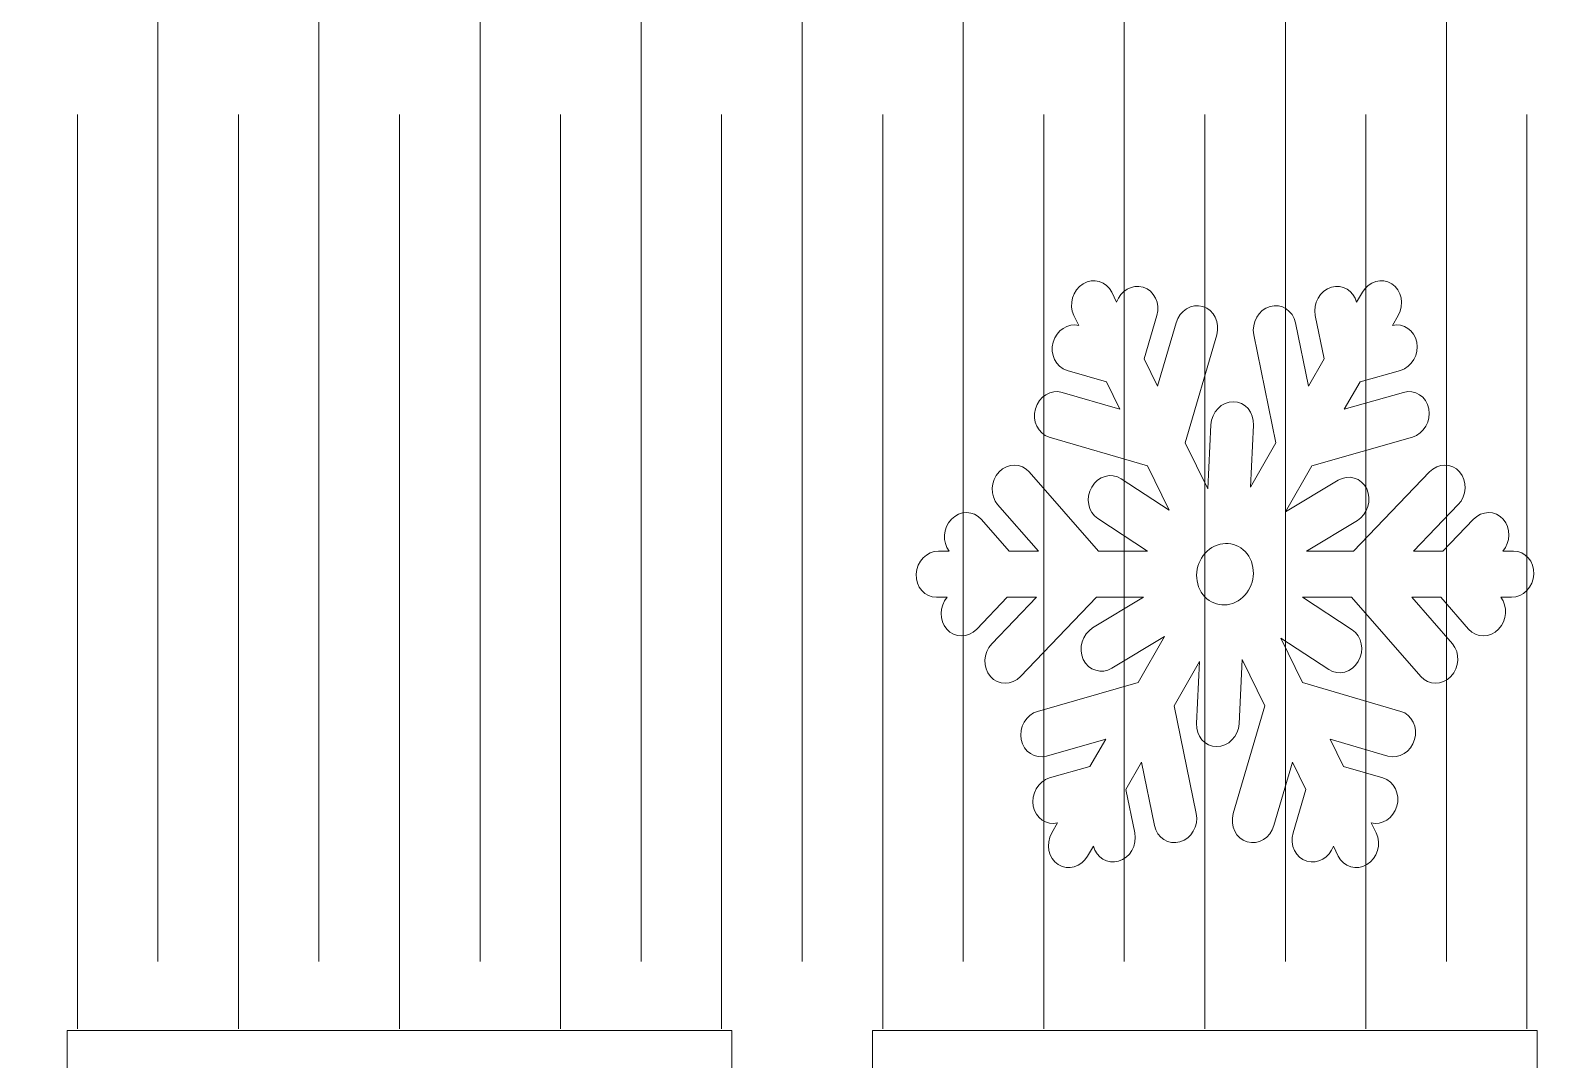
# Model space of a CAD drawing. Header units: centimetres. Extents: x -24.3 to 24.3, y -22.3 to 22.8.
# Drawn here: x -1.66 to 4.13, y -14.04 to -10.15 of the extents above; entities that cross this region are included whole.
import ezdxf

# ---------------------------------------------------------------- set-up
doc = ezdxf.new("R2010")
doc.units = ezdxf.units.CM
doc.header["$MEASUREMENT"] = 0
doc.layers.add('layer 1', color=7, linetype='Continuous')

msp = doc.modelspace()

# ---------------------------------------------------------------- linework, layer by layer
at = {"layer": 'layer 1', "color": 177, "lineweight": 9}
msp.add_open_spline([(-19.93213, -6.60133), (-19.93213, -6.60133), (-17.30459, -6.60133), (-17.30459, -6.60133), (-17.30459, -6.60133), (-17.30459, -6.60133), (-17.30459, -6.20133), (-17.30459, -6.20133), (-17.30459, -6.20133), (-17.30459, -6.20133), (-16.77125, -6.20133), (-16.77125, -6.20133), (-16.77125, -6.20133), (-16.77125, -6.20133), (-16.77125, -6.60133), (-16.77125, -6.60133), (-16.77125, -6.60133), (-16.77125, -6.60133), (-14.25361, -6.60133), (-14.25361, -6.60133), (-14.25361, -6.60133), (-14.25361, -6.60133), (-14.25361, -6.20133), (-14.25361, -6.20133), (-14.25361, -6.20133), (-14.25361, -6.20133), (-13.72028, -6.20133), (-13.72028, -6.20133), (-13.72028, -6.20133), (-13.72028, -6.20133), (-13.72028, -6.60133), (-13.72028, -6.60133), (-13.72028, -6.60133), (-13.72028, -6.60133), (-11.20265, -6.60133), (-11.20265, -6.60133), (-11.20265, -6.60133), (-11.20265, -6.60133), (-11.20265, -6.20133), (-11.20265, -6.20133), (-11.20265, -6.20133), (-11.20265, -6.20133), (-10.66932, -6.20133), (-10.66932, -6.20133), (-10.66932, -6.20133), (-10.66932, -6.20133), (-10.66932, -6.60133), (-10.66932, -6.60133), (-10.66932, -6.60133), (-10.66932, -6.60133), (-8.15169, -6.60133), (-8.15169, -6.60133), (-8.15169, -6.60133), (-8.15169, -6.60133), (-8.15169, -6.20133), (-8.15169, -6.20133), (-8.15169, -6.20133), (-8.15169, -6.20133), (-7.61836, -6.20133), (-7.61836, -6.20133), (-7.61836, -6.20133), (-7.61836, -6.20133), (-7.61836, -6.60133), (-7.61836, -6.60133), (-7.61836, -6.60133), (-7.61836, -6.60133), (-5.10073, -6.60133), (-5.10073, -6.60133), (-5.10073, -6.60133), (-5.10073, -6.60133), (-5.10073, -6.20133), (-5.10073, -6.20133), (-5.10073, -6.20133), (-5.10073, -6.20133), (-4.5674, -6.20133), (-4.5674, -6.20133), (-4.5674, -6.20133), (-4.5674, -6.20133), (-4.5674, -6.60133), (-4.5674, -6.60133), (-4.5674, -6.60133), (-4.5674, -6.60133), (-2.04977, -6.60133), (-2.04977, -6.60133), (-2.04977, -6.60133), (-2.04977, -6.60133), (-2.04977, -6.20133), (-2.04977, -6.20133), (-2.04977, -6.20133), (-2.04977, -6.20133), (-1.51644, -6.20133), (-1.51644, -6.20133), (-1.51644, -6.20133), (-1.51644, -6.20133), (-1.51644, -6.60133), (-1.51644, -6.60133), (-1.51644, -6.60133), (-1.51644, -6.60133), (1.0012, -6.60133), (1.0012, -6.60133), (1.0012, -6.60133), (1.0012, -6.60133), (1.0012, -6.20133), (1.0012, -6.20133), (1.0012, -6.20133), (1.0012, -6.20133), (1.53453, -6.20133), (1.53453, -6.20133), (1.53453, -6.20133), (1.53453, -6.20133), (1.53453, -6.60133), (1.53453, -6.60133), (1.53453, -6.60133), (1.53453, -6.60133), (4.05217, -6.60133), (4.05217, -6.60133), (4.05217, -6.60133), (4.05217, -6.60133), (4.05217, -6.20133), (4.05217, -6.20133), (4.05217, -6.20133), (4.05217, -6.20133), (4.58551, -6.20133), (4.58551, -6.20133), (4.58551, -6.20133), (4.58551, -6.20133), (4.58551, -6.60133), (4.58551, -6.60133), (4.58551, -6.60133), (4.58551, -6.60133), (7.10315, -6.60133), (7.10315, -6.60133), (7.10315, -6.60133), (7.10315, -6.60133), (7.10315, -6.20133), (7.10315, -6.20133), (7.10315, -6.20133), (7.10315, -6.20133), (7.63648, -6.20133), (7.63648, -6.20133), (7.63648, -6.20133), (7.63648, -6.20133), (7.63648, -6.60133), (7.63648, -6.60133), (7.63648, -6.60133), (7.63648, -6.60133), (10.15411, -6.60133), (10.15411, -6.60133), (10.15411, -6.60133), (10.15411, -6.60133), (10.15411, -6.20133), (10.15411, -6.20133), (10.15411, -6.20133), (10.15411, -6.20133), (10.68744, -6.20133), (10.68744, -6.20133), (10.68744, -6.20133), (10.68744, -6.20133), (10.68744, -6.60133), (10.68744, -6.60133), (10.68744, -6.60133), (10.68744, -6.60133), (13.20507, -6.60133), (13.20507, -6.60133), (13.20507, -6.60133), (13.20507, -6.60133), (13.20507, -6.20133), (13.20507, -6.20133), (13.20507, -6.20133), (13.20507, -6.20133), (13.7384, -6.20133), (13.7384, -6.20133), (13.7384, -6.20133), (13.7384, -6.20133), (13.7384, -6.60133), (13.7384, -6.60133), (13.7384, -6.60133), (13.7384, -6.60133), (16.25603, -6.60133), (16.25603, -6.60133), (16.25603, -6.60133), (16.25603, -6.60133), (16.25603, -6.20133), (16.25603, -6.20133), (16.25603, -6.20133), (16.25603, -6.20133), (16.78936, -6.20133), (16.78936, -6.20133), (16.78936, -6.20133), (16.78936, -6.20133), (16.78936, -6.60133), (16.78936, -6.60133), (16.78936, -6.60133), (16.78936, -6.60133), (19.30699, -6.60133), (19.30699, -6.60133), (19.30699, -6.60133), (19.30699, -6.60133), (19.30699, -6.20133), (19.30699, -6.20133), (19.30699, -6.20133), (19.30699, -6.20133), (19.84032, -6.20133), (19.84032, -6.20133), (19.84032, -6.20133), (19.84032, -6.20133), (19.84032, -6.60133), (19.84032, -6.60133), (19.84032, -6.60133), (19.84032, -6.60133), (22.46787, -6.60133), (22.46787, -6.60133), (22.46787, -6.60133), (22.46787, -6.60133), (22.46787, -6.20133), (22.46787, -6.20133), (22.46787, -6.20133), (22.46787, -6.20133), (23.0012, -6.20133), (23.0012, -6.20133), (23.0012, -6.20133), (23.0012, -8.91244), (23.0012, -11.62356), (23.0012, -14.33467), (23.0012, -14.33467), (23.0012, -14.33467), (22.46787, -14.33467), (22.46787, -14.33467), (22.46787, -14.33467), (22.46787, -14.33467), (22.46787, -13.93467), (22.46787, -13.93467), (22.46787, -13.93467), (22.46787, -13.93467), (19.84032, -13.93467), (19.84032, -13.93467), (19.84032, -13.93467), (19.84032, -13.93467), (19.84032, -14.33467), (19.84032, -14.33467), (19.84032, -14.33467), (19.84032, -14.33467), (19.30699, -14.33467), (19.30699, -14.33467), (19.30699, -14.33467), (19.30699, -14.33467), (19.30699, -13.93467), (19.30699, -13.93467), (19.30699, -13.93467), (19.30699, -13.93467), (16.78936, -13.93467), (16.78936, -13.93467), (16.78936, -13.93467), (16.78936, -13.93467), (16.78936, -14.33467), (16.78936, -14.33467), (16.78936, -14.33467), (16.78936, -14.33467), (16.25603, -14.33467), (16.25603, -14.33467), (16.25603, -14.33467), (16.25603, -14.33467), (16.25603, -13.93467), (16.25603, -13.93467), (16.25603, -13.93467), (16.25603, -13.93467), (13.7384, -13.93467), (13.7384, -13.93467), (13.7384, -13.93467), (13.7384, -13.93467), (13.7384, -14.33467), (13.7384, -14.33467), (13.7384, -14.33467), (13.7384, -14.33467), (13.20507, -14.33467), (13.20507, -14.33467), (13.20507, -14.33467), (13.20507, -14.33467), (13.20507, -13.93467), (13.20507, -13.93467), (13.20507, -13.93467), (13.20507, -13.93467), (10.68744, -13.93467), (10.68744, -13.93467), (10.68744, -13.93467), (10.68744, -13.93467), (10.68744, -14.33467), (10.68744, -14.33467), (10.68744, -14.33467), (10.68744, -14.33467), (10.15411, -14.33467), (10.15411, -14.33467), (10.15411, -14.33467), (10.15411, -14.33467), (10.15411, -13.93467), (10.15411, -13.93467), (10.15411, -13.93467), (10.15411, -13.93467), (7.63648, -13.93467), (7.63648, -13.93467), (7.63648, -13.93467), (7.63648, -13.93467), (7.63648, -14.33467), (7.63648, -14.33467), (7.63648, -14.33467), (7.63648, -14.33467), (7.10315, -14.33467), (7.10315, -14.33467), (7.10315, -14.33467), (7.10315, -14.33467), (7.10315, -13.93467), (7.10315, -13.93467), (7.10315, -13.93467), (7.10315, -13.93467), (4.58551, -13.93467), (4.58551, -13.93467), (4.58551, -13.93467), (4.58551, -13.93467), (4.58551, -14.33467), (4.58551, -14.33467), (4.58551, -14.33467), (4.58551, -14.33467), (4.05217, -14.33467), (4.05217, -14.33467), (4.05217, -14.33467), (4.05217, -14.33467), (4.05217, -13.93467), (4.05217, -13.93467), (4.05217, -13.93467), (4.05217, -13.93467), (1.53453, -13.93467), (1.53453, -13.93467), (1.53453, -13.93467), (1.53453, -13.93467), (1.53453, -14.33467), (1.53453, -14.33467), (1.53453, -14.33467), (1.53453, -14.33467), (1.0012, -14.33467), (1.0012, -14.33467), (1.0012, -14.33467), (1.0012, -14.33467), (1.0012, -13.93467), (1.0012, -13.93467), (1.0012, -13.93467), (1.0012, -13.93467), (-1.51644, -13.93467), (-1.51644, -13.93467), (-1.51644, -13.93467), (-1.51644, -13.93467), (-1.51644, -14.33467), (-1.51644, -14.33467), (-1.51644, -14.33467), (-1.51644, -14.33467), (-2.04977, -14.33467), (-2.04977, -14.33467), (-2.04977, -14.33467), (-2.04977, -14.33467), (-2.04977, -13.93467), (-2.04977, -13.93467), (-2.04977, -13.93467), (-2.04977, -13.93467), (-4.5674, -13.93467), (-4.5674, -13.93467), (-4.5674, -13.93467), (-4.5674, -13.93467), (-4.5674, -14.33467), (-4.5674, -14.33467), (-4.5674, -14.33467), (-4.5674, -14.33467), (-5.10073, -14.33467), (-5.10073, -14.33467), (-5.10073, -14.33467), (-5.10073, -14.33467), (-5.10073, -13.93467), (-5.10073, -13.93467), (-5.10073, -13.93467), (-5.10073, -13.93467), (-7.61836, -13.93467), (-7.61836, -13.93467), (-7.61836, -13.93467), (-7.61836, -13.93467), (-7.61836, -14.33467), (-7.61836, -14.33467), (-7.61836, -14.33467), (-7.61836, -14.33467), (-8.15169, -14.33467), (-8.15169, -14.33467), (-8.15169, -14.33467), (-8.15169, -14.33467), (-8.15169, -13.93467), (-8.15169, -13.93467), (-8.15169, -13.93467), (-8.15169, -13.93467), (-10.66932, -13.93467), (-10.66932, -13.93467), (-10.66932, -13.93467), (-10.66932, -13.93467), (-10.66932, -14.33467), (-10.66932, -14.33467), (-10.66932, -14.33467), (-10.66932, -14.33467), (-11.20265, -14.33467), (-11.20265, -14.33467), (-11.20265, -14.33467), (-11.20265, -14.33467), (-11.20265, -13.93467), (-11.20265, -13.93467), (-11.20265, -13.93467), (-11.20265, -13.93467), (-13.72028, -13.93467), (-13.72028, -13.93467), (-13.72028, -13.93467), (-13.72028, -13.93467), (-13.72028, -14.33467), (-13.72028, -14.33467), (-13.72028, -14.33467), (-13.72028, -14.33467), (-14.25361, -14.33467), (-14.25361, -14.33467), (-14.25361, -14.33467), (-14.25361, -14.33467), (-14.25361, -13.93467), (-14.25361, -13.93467), (-14.25361, -13.93467), (-14.25361, -13.93467), (-16.77125, -13.93467), (-16.77125, -13.93467), (-16.77125, -13.93467), (-16.77125, -13.93467), (-16.77125, -14.33467), (-16.77125, -14.33467), (-16.77125, -14.33467), (-16.77125, -14.33467), (-17.30459, -14.33467), (-17.30459, -14.33467), (-17.30459, -14.33467), (-17.30459, -14.33467), (-17.30459, -13.93467), (-17.30459, -13.93467), (-17.30459, -13.93467), (-17.30459, -13.93467), (-19.93213, -13.93467), (-19.93213, -13.93467), (-19.93213, -13.93467), (-19.93213, -13.93467), (-19.93213, -14.33467), (-19.93213, -14.33467), (-19.93213, -14.33467), (-19.93213, -14.33467), (-20.46547, -14.33467), (-20.46547, -14.33467), (-20.46547, -14.33467), (-20.46547, -11.62356), (-20.46547, -8.91244), (-20.46547, -6.20133), (-20.46547, -6.20133), (-20.46547, -6.20133), (-19.93213, -6.20133), (-19.93213, -6.20133), (-19.93213, -6.20133), (-19.93213, -6.20133), (-19.93213, -6.60133), (-19.93213, -6.60133)], degree=3, knots=[0, 0, 0, 0, 0.008547, 0.008547, 0.008547, 0.008547, 0.017094, 0.017094, 0.017094, 0.017094, 0.025641, 0.025641, 0.025641, 0.025641, 0.034188, 0.034188, 0.034188, 0.034188, 0.042735, 0.042735, 0.042735, 0.042735, 0.0512821, 0.0512821, 0.0512821, 0.0512821, 0.0598291, 0.0598291, 0.0598291, 0.0598291, 0.0683761, 0.0683761, 0.0683761, 0.0683761, 0.0769231, 0.0769231, 0.0769231, 0.0769231, 0.0854701, 0.0854701, 0.0854701, 0.0854701, 0.0940171, 0.0940171, 0.0940171, 0.0940171, 0.1025641, 0.1025641, 0.1025641, 0.1025641, 0.1111111, 0.1111111, 0.1111111, 0.1111111, 0.1196581, 0.1196581, 0.1196581, 0.1196581, 0.1282051, 0.1282051, 0.1282051, 0.1282051, 0.1367521, 0.1367521, 0.1367521, 0.1367521, 0.1452991, 0.1452991, 0.1452991, 0.1452991, 0.1538462, 0.1538462, 0.1538462, 0.1538462, 0.1623932, 0.1623932, 0.1623932, 0.1623932, 0.1709402, 0.1709402, 0.1709402, 0.1709402, 0.1794872, 0.1794872, 0.1794872, 0.1794872, 0.1880342, 0.1880342, 0.1880342, 0.1880342, 0.1965812, 0.1965812, 0.1965812, 0.1965812, 0.2051282, 0.2051282, 0.2051282, 0.2051282, 0.2136752, 0.2136752, 0.2136752, 0.2136752, 0.2222222, 0.2222222, 0.2222222, 0.2222222, 0.2307692, 0.2307692, 0.2307692, 0.2307692, 0.2393162, 0.2393162, 0.2393162, 0.2393162, 0.2478632, 0.2478632, 0.2478632, 0.2478632, 0.2564103, 0.2564103, 0.2564103, 0.2564103, 0.2649573, 0.2649573, 0.2649573, 0.2649573, 0.2735043, 0.2735043, 0.2735043, 0.2735043, 0.2820513, 0.2820513, 0.2820513, 0.2820513, 0.2905983, 0.2905983, 0.2905983, 0.2905983, 0.2991453, 0.2991453, 0.2991453, 0.2991453, 0.3076923, 0.3076923, 0.3076923, 0.3076923, 0.3162393, 0.3162393, 0.3162393, 0.3162393, 0.3247863, 0.3247863, 0.3247863, 0.3247863, 0.3333333, 0.3333333, 0.3333333, 0.3333333, 0.3418803, 0.3418803, 0.3418803, 0.3418803, 0.3504274, 0.3504274, 0.3504274, 0.3504274, 0.3589744, 0.3589744, 0.3589744, 0.3589744, 0.3675214, 0.3675214, 0.3675214, 0.3675214, 0.3760684, 0.3760684, 0.3760684, 0.3760684, 0.3846154, 0.3846154, 0.3846154, 0.3846154, 0.3931624, 0.3931624, 0.3931624, 0.3931624, 0.4017094, 0.4017094, 0.4017094, 0.4017094, 0.4102564, 0.4102564, 0.4102564, 0.4102564, 0.4188034, 0.4188034, 0.4188034, 0.4188034, 0.4273504, 0.4273504, 0.4273504, 0.4273504, 0.4358974, 0.4358974, 0.4358974, 0.4358974, 0.4444444, 0.4444444, 0.4444444, 0.4444444, 0.4529915, 0.4529915, 0.4529915, 0.4529915, 0.4615385, 0.4615385, 0.4615385, 0.4615385, 0.4700855, 0.4700855, 0.4700855, 0.4700855, 0.4786325, 0.4786325, 0.4786325, 0.4786325, 0.4871795, 0.4871795, 0.4871795, 0.4871795, 0.4957265, 0.4957265, 0.4957265, 0.4957265, 0.5042735, 0.5042735, 0.5042735, 0.5042735, 0.5128205, 0.5128205, 0.5128205, 0.5128205, 0.5213675, 0.5213675, 0.5213675, 0.5213675, 0.5299145, 0.5299145, 0.5299145, 0.5299145, 0.5384615, 0.5384615, 0.5384615, 0.5384615, 0.5470085, 0.5470085, 0.5470085, 0.5470085, 0.5555556, 0.5555556, 0.5555556, 0.5555556, 0.5641026, 0.5641026, 0.5641026, 0.5641026, 0.5726496, 0.5726496, 0.5726496, 0.5726496, 0.5811966, 0.5811966, 0.5811966, 0.5811966, 0.5897436, 0.5897436, 0.5897436, 0.5897436, 0.5982906, 0.5982906, 0.5982906, 0.5982906, 0.6068376, 0.6068376, 0.6068376, 0.6068376, 0.6153846, 0.6153846, 0.6153846, 0.6153846, 0.6239316, 0.6239316, 0.6239316, 0.6239316, 0.6324786, 0.6324786, 0.6324786, 0.6324786, 0.6410256, 0.6410256, 0.6410256, 0.6410256, 0.6495726, 0.6495726, 0.6495726, 0.6495726, 0.6581197, 0.6581197, 0.6581197, 0.6581197, 0.6666667, 0.6666667, 0.6666667, 0.6666667, 0.6752137, 0.6752137, 0.6752137, 0.6752137, 0.6837607, 0.6837607, 0.6837607, 0.6837607, 0.6923077, 0.6923077, 0.6923077, 0.6923077, 0.7008547, 0.7008547, 0.7008547, 0.7008547, 0.7094017, 0.7094017, 0.7094017, 0.7094017, 0.7179487, 0.7179487, 0.7179487, 0.7179487, 0.7264957, 0.7264957, 0.7264957, 0.7264957, 0.7350427, 0.7350427, 0.7350427, 0.7350427, 0.7435897, 0.7435897, 0.7435897, 0.7435897, 0.7521368, 0.7521368, 0.7521368, 0.7521368, 0.7606838, 0.7606838, 0.7606838, 0.7606838, 0.7692308, 0.7692308, 0.7692308, 0.7692308, 0.7777778, 0.7777778, 0.7777778, 0.7777778, 0.7863248, 0.7863248, 0.7863248, 0.7863248, 0.7948718, 0.7948718, 0.7948718, 0.7948718, 0.8034188, 0.8034188, 0.8034188, 0.8034188, 0.8119658, 0.8119658, 0.8119658, 0.8119658, 0.8205128, 0.8205128, 0.8205128, 0.8205128, 0.8290598, 0.8290598, 0.8290598, 0.8290598, 0.8376068, 0.8376068, 0.8376068, 0.8376068, 0.8461538, 0.8461538, 0.8461538, 0.8461538, 0.8547009, 0.8547009, 0.8547009, 0.8547009, 0.8632479, 0.8632479, 0.8632479, 0.8632479, 0.8717949, 0.8717949, 0.8717949, 0.8717949, 0.8803419, 0.8803419, 0.8803419, 0.8803419, 0.8888889, 0.8888889, 0.8888889, 0.8888889, 0.8974359, 0.8974359, 0.8974359, 0.8974359, 0.9059829, 0.9059829, 0.9059829, 0.9059829, 0.9145299, 0.9145299, 0.9145299, 0.9145299, 0.9230769, 0.9230769, 0.9230769, 0.9230769, 0.9316239, 0.9316239, 0.9316239, 0.9316239, 0.9401709, 0.9401709, 0.9401709, 0.9401709, 0.9487179, 0.9487179, 0.9487179, 0.9487179, 0.957265, 0.957265, 0.957265, 0.957265, 0.965812, 0.965812, 0.965812, 0.965812, 0.974359, 0.974359, 0.974359, 0.974359, 0.982906, 0.982906, 0.982906, 0.982906, 1, 1, 1, 1], dxfattribs=at)
for points in [[(-1.1729, -6.86263), (-1.1729, -6.86263), (-1.1729, -13.67337), (-1.1729, -13.67337)], [(-0.56271, -6.86263), (-0.56271, -6.86263), (-0.56271, -13.67337), (-0.56271, -13.67337)], [(0.04749, -6.86263), (0.04749, -6.86263), (0.04749, -13.67337), (0.04749, -13.67337)], [(0.65768, -6.86263), (0.65768, -6.86263), (0.65768, -13.67337), (0.65768, -13.67337)], [(1.26787, -6.86263), (1.26787, -6.86263), (1.26787, -13.67337), (1.26787, -13.67337)], [(1.87807, -6.86263), (1.87807, -6.86263), (1.87807, -13.67337), (1.87807, -13.67337)], [(2.48826, -6.86263), (2.48826, -6.86263), (2.48826, -13.67337), (2.48826, -13.67337)], [(3.09846, -6.86263), (3.09846, -6.86263), (3.09846, -13.67337), (3.09846, -13.67337)], [(3.70865, -6.86263), (3.70865, -6.86263), (3.70865, -13.67337), (3.70865, -13.67337)], [(-1.478, -13.92841), (-1.478, -13.92841), (-1.478, -10.46595), (-1.478, -10.46595)], [(-0.8678, -13.92841), (-0.8678, -13.92841), (-0.8678, -10.46595), (-0.8678, -10.46595)], [(-0.25761, -13.92841), (-0.25761, -13.92841), (-0.25761, -10.46596), (-0.25761, -10.46596)], [(0.35258, -13.92841), (0.35258, -13.92841), (0.35258, -10.46596), (0.35258, -10.46596)], [(0.96278, -13.92841), (0.96278, -13.92841), (0.96278, -10.46595), (0.96278, -10.46595)], [(1.57297, -13.92841), (1.57297, -13.92841), (1.57297, -10.46595), (1.57297, -10.46595)], [(2.18316, -13.92841), (2.18316, -13.92841), (2.18316, -10.46596), (2.18316, -10.46596)], [(2.79336, -13.92841), (2.79336, -13.92841), (2.79336, -10.46596), (2.79336, -10.46596)], [(3.40355, -13.92841), (3.40355, -13.92841), (3.40355, -10.46595), (3.40355, -10.46595)], [(4.01375, -13.92841), (4.01375, -13.92841), (4.01375, -10.46595), (4.01375, -10.46595)]]:
    msp.add_open_spline(points, degree=3, dxfattribs=at)
at = {"layer": 'layer 1', "color": 7, "lineweight": 9}
for points, knots in [([(2.61466, -11.49502), (2.61466, -11.49502), (2.68448, -11.25515), (2.68448, -11.25515), (2.68448, -11.25515), (2.69802, -11.2086), (2.74361, -11.18086), (2.78597, -11.19341), (2.78597, -11.19341), (2.82833, -11.20595), (2.85182, -11.25414), (2.83827, -11.3007), (2.83827, -11.3007), (2.83827, -11.3007), (2.7194, -11.70913), (2.7194, -11.70913), (2.7194, -11.70913), (2.7194, -11.70913), (2.8048, -11.88372), (2.8048, -11.88372), (2.8048, -11.88372), (2.8048, -11.88372), (2.81667, -11.64094), (2.81667, -11.64094), (2.81667, -11.64094), (2.81903, -11.59273), (2.85717, -11.55368), (2.90157, -11.55399), (2.90157, -11.55399), (2.94598, -11.55431), (2.98027, -11.59389), (2.97792, -11.64209), (2.97792, -11.64209), (2.97792, -11.64209), (2.96644, -11.87692), (2.96644, -11.87692), (2.96644, -11.87692), (2.96644, -11.87692), (3.06286, -11.70913), (3.06286, -11.70913), (3.06286, -11.70913), (3.06286, -11.70913), (2.97896, -11.30071), (2.97896, -11.30071), (2.97896, -11.30071), (2.9694, -11.25415), (2.99701, -11.20596), (3.04045, -11.19342), (3.04045, -11.19342), (3.08388, -11.18088), (3.12709, -11.20861), (3.13666, -11.25517), (3.13666, -11.25517), (3.13666, -11.25517), (3.18593, -11.49502), (3.18593, -11.49502), (3.18593, -11.49502), (3.18593, -11.49502), (3.24544, -11.39149), (3.24544, -11.39149), (3.24544, -11.39149), (3.24544, -11.39149), (3.21177, -11.22762), (3.21177, -11.22762), (3.21177, -11.22762), (3.2022, -11.18108), (3.22982, -11.13287), (3.27325, -11.12033), (3.27325, -11.12033), (3.31524, -11.1082), (3.35705, -11.13373), (3.36841, -11.17754), (3.36841, -11.17754), (3.36841, -11.17754), (3.39026, -11.13952), (3.39026, -11.13952), (3.39026, -11.13952), (3.41426, -11.09777), (3.46436, -11.08338), (3.5018, -11.10749), (3.5018, -11.10749), (3.53924, -11.1316), (3.5502, -11.1853), (3.5262, -11.22706), (3.5262, -11.22706), (3.5262, -11.22706), (3.50435, -11.26506), (3.50435, -11.26506), (3.50435, -11.26506), (3.54633, -11.2556), (3.58697, -11.28315), (3.5961, -11.32819), (3.5961, -11.32819), (3.60555, -11.37479), (3.57781, -11.4229), (3.53436, -11.43532), (3.53436, -11.43532), (3.53436, -11.43532), (3.38137, -11.47902), (3.38137, -11.47902), (3.38137, -11.47902), (3.38137, -11.47902), (3.32187, -11.58255), (3.32187, -11.58255), (3.32187, -11.58255), (3.32187, -11.58255), (3.54579, -11.51859), (3.54579, -11.51859), (3.54579, -11.51859), (3.58923, -11.50617), (3.63238, -11.53404), (3.64182, -11.58064), (3.64182, -11.58064), (3.65127, -11.62721), (3.62353, -11.67533), (3.58007, -11.68775), (3.58007, -11.68775), (3.58007, -11.68775), (3.1988, -11.79666), (3.1988, -11.79666), (3.1988, -11.79666), (3.1988, -11.79666), (3.09846, -11.97125), (3.09846, -11.97125), (3.09846, -11.97125), (3.09846, -11.97125), (3.29806, -11.85126), (3.29806, -11.85126), (3.29806, -11.85126), (3.3377, -11.82742), (3.38647, -11.84218), (3.40663, -11.88408), (3.40663, -11.88408), (3.42679, -11.926), (3.4109, -11.97962), (3.37128, -12.00344), (3.37128, -12.00344), (3.37128, -12.00344), (3.17823, -12.11949), (3.17823, -12.11949), (3.17823, -12.11949), (3.17823, -12.11949), (3.35672, -12.11949), (3.35672, -12.11949), (3.35672, -12.11949), (3.35672, -12.11949), (3.64474, -11.81998), (3.64474, -11.81998), (3.64474, -11.81998), (3.67758, -11.78585), (3.72882, -11.78577), (3.75881, -11.81981), (3.75881, -11.81981), (3.78881, -11.85386), (3.7865, -11.90947), (3.75368, -11.9436), (3.75368, -11.9436), (3.75368, -11.9436), (3.58454, -12.11949), (3.58454, -12.11949), (3.58454, -12.11949), (3.58454, -12.11949), (3.69468, -12.11949), (3.69468, -12.11949), (3.69468, -12.11949), (3.69468, -12.11949), (3.81025, -11.99933), (3.81025, -11.99933), (3.81025, -11.99933), (3.84307, -11.96519), (3.89431, -11.96511), (3.9243, -11.99916), (3.9243, -11.99916), (3.95331, -12.03207), (3.95211, -12.08516), (3.92231, -12.11949), (3.92231, -12.11949), (3.92231, -12.11949), (3.96274, -12.11949), (3.96274, -12.11949), (3.96274, -12.11949), (4.00715, -12.11949), (4.0417, -12.15882), (4.03964, -12.20703), (4.03964, -12.20703), (4.03758, -12.25523), (3.99966, -12.29456), (3.95524, -12.29456), (3.95524, -12.29456), (3.95524, -12.29456), (3.91482, -12.29456), (3.91482, -12.29456), (3.91482, -12.29456), (3.94168, -12.3289), (3.93833, -12.38199), (3.90651, -12.41491), (3.90651, -12.41491), (3.8736, -12.44895), (3.82236, -12.44888), (3.79245, -12.41474), (3.79245, -12.41474), (3.79245, -12.41474), (3.68716, -12.29456), (3.68716, -12.29456), (3.68716, -12.29456), (3.68716, -12.29456), (3.57703, -12.29456), (3.57703, -12.29456), (3.57703, -12.29456), (3.57703, -12.29456), (3.73112, -12.47046), (3.73112, -12.47046), (3.73112, -12.47046), (3.76102, -12.5046), (3.75857, -12.5602), (3.72566, -12.59425), (3.72566, -12.59425), (3.69275, -12.62829), (3.64152, -12.62822), (3.61161, -12.59408), (3.61161, -12.59408), (3.61161, -12.59408), (3.34923, -12.29456), (3.34923, -12.29456), (3.34923, -12.29456), (3.34923, -12.29456), (3.16348, -12.29456), (3.16348, -12.29456), (3.16348, -12.29456), (3.16348, -12.29456), (3.35121, -12.41734), (3.35121, -12.41734), (3.35121, -12.41734), (3.38848, -12.44172), (3.39912, -12.49553), (3.37487, -12.53712), (3.37487, -12.53712), (3.35062, -12.57871), (3.30045, -12.59275), (3.26317, -12.56837), (3.26317, -12.56837), (3.26317, -12.56837), (3.0816, -12.44961), (3.0816, -12.44961), (3.0816, -12.44961), (3.0816, -12.44961), (3.16367, -12.6174), (3.16367, -12.6174), (3.16367, -12.6174), (3.16367, -12.6174), (3.53561, -12.72631), (3.53561, -12.72631), (3.53561, -12.72631), (3.57801, -12.73873), (3.60163, -12.78685), (3.58819, -12.83343), (3.58819, -12.83343), (3.57476, -12.88002), (3.52923, -12.90789), (3.48684, -12.89548), (3.48684, -12.89548), (3.48684, -12.89548), (3.2684, -12.83152), (3.2684, -12.83152), (3.2684, -12.83152), (3.2684, -12.83152), (3.31905, -12.93504), (3.31905, -12.93504), (3.31905, -12.93504), (3.31905, -12.93504), (3.46828, -12.97873), (3.46828, -12.97873), (3.46828, -12.97873), (3.51068, -12.99115), (3.5343, -13.03927), (3.52086, -13.08585), (3.52086, -13.08585), (3.50787, -13.13091), (3.46486, -13.15846), (3.42371, -13.14899), (3.42371, -13.14899), (3.42371, -13.14899), (3.4423, -13.18701), (3.4423, -13.18701), (3.4423, -13.18701), (3.46273, -13.22876), (3.44717, -13.28247), (3.40766, -13.30658), (3.40766, -13.30658), (3.36816, -13.33068), (3.31929, -13.31629), (3.29887, -13.27454), (3.29887, -13.27454), (3.29887, -13.27454), (3.28027, -13.23653), (3.28027, -13.23653), (3.28027, -13.23653), (3.26516, -13.28033), (3.22116, -13.30586), (3.18022, -13.29373), (3.18022, -13.29373), (3.13786, -13.28119), (3.11437, -13.23299), (3.12792, -13.18644), (3.12792, -13.18644), (3.12792, -13.18644), (3.17561, -13.02257), (3.17561, -13.02257), (3.17561, -13.02257), (3.17561, -13.02257), (3.12497, -12.91905), (3.12497, -12.91905), (3.12497, -12.91905), (3.12497, -12.91905), (3.05516, -13.1589), (3.05516, -13.1589), (3.05516, -13.1589), (3.04161, -13.20545), (2.99602, -13.23319), (2.95366, -13.22064), (2.95366, -13.22064), (2.91131, -13.2081), (2.88782, -13.15991), (2.90136, -13.11336), (2.90136, -13.11336), (2.90136, -13.11336), (3.02024, -12.70493), (3.02024, -12.70493), (3.02024, -12.70493), (3.02024, -12.70493), (2.93485, -12.53036), (2.93485, -12.53036), (2.93485, -12.53036), (2.93485, -12.53036), (2.92297, -12.77312), (2.92297, -12.77312), (2.92297, -12.77312), (2.92061, -12.82134), (2.88247, -12.86039), (2.83807, -12.86008), (2.83807, -12.86008), (2.79365, -12.85975), (2.75937, -12.82017), (2.76172, -12.77197), (2.76172, -12.77197), (2.76172, -12.77197), (2.7732, -12.53715), (2.7732, -12.53715), (2.7732, -12.53715), (2.7732, -12.53715), (2.67677, -12.70492), (2.67677, -12.70492), (2.67677, -12.70492), (2.67677, -12.70492), (2.76068, -13.11336), (2.76068, -13.11336), (2.76068, -13.11336), (2.77024, -13.15991), (2.74262, -13.2081), (2.69919, -13.22064), (2.69919, -13.22064), (2.65576, -13.23319), (2.61254, -13.20545), (2.60298, -13.1589), (2.60298, -13.1589), (2.60298, -13.1589), (2.55371, -12.91903), (2.55371, -12.91903), (2.55371, -12.91903), (2.55371, -12.91903), (2.4942, -13.02256), (2.4942, -13.02256), (2.4942, -13.02256), (2.4942, -13.02256), (2.52787, -13.18644), (2.52787, -13.18644), (2.52787, -13.18644), (2.53743, -13.233), (2.50981, -13.28119), (2.46638, -13.29373), (2.46638, -13.29373), (2.42439, -13.30586), (2.38258, -13.28033), (2.37122, -13.23653), (2.37122, -13.23653), (2.37122, -13.23653), (2.34937, -13.27454), (2.34937, -13.27454), (2.34937, -13.27454), (2.32537, -13.31629), (2.27527, -13.33068), (2.23783, -13.30658), (2.23783, -13.30658), (2.2004, -13.28247), (2.18943, -13.22876), (2.21344, -13.18701), (2.21344, -13.18701), (2.21344, -13.18701), (2.23528, -13.14899), (2.23528, -13.14899), (2.23528, -13.14899), (2.19331, -13.15845), (2.15267, -13.1309), (2.14353, -13.08586), (2.14353, -13.08586), (2.13409, -13.03927), (2.16183, -12.99115), (2.20528, -12.97873), (2.20528, -12.97873), (2.20528, -12.97873), (2.35826, -12.93503), (2.35826, -12.93503), (2.35826, -12.93503), (2.35826, -12.93503), (2.41775, -12.83152), (2.41775, -12.83152), (2.41775, -12.83152), (2.41775, -12.83152), (2.19385, -12.89548), (2.19385, -12.89548), (2.19385, -12.89548), (2.1504, -12.90789), (2.10726, -12.88002), (2.09781, -12.83343), (2.09781, -12.83343), (2.08837, -12.78685), (2.11611, -12.73873), (2.15957, -12.72631), (2.15957, -12.72631), (2.15957, -12.72631), (2.54082, -12.6174), (2.54082, -12.6174), (2.54082, -12.6174), (2.54082, -12.6174), (2.64118, -12.4428), (2.64118, -12.4428), (2.64118, -12.4428), (2.64118, -12.4428), (2.44157, -12.56281), (2.44157, -12.56281), (2.44157, -12.56281), (2.40193, -12.58664), (2.35316, -12.57188), (2.33301, -12.52998), (2.33301, -12.52998), (2.31284, -12.48807), (2.32873, -12.43445), (2.36836, -12.41062), (2.36836, -12.41062), (2.36836, -12.41062), (2.56143, -12.29456), (2.56143, -12.29456), (2.56143, -12.29456), (2.56143, -12.29456), (2.38291, -12.29456), (2.38291, -12.29456), (2.38291, -12.29456), (2.38291, -12.29456), (2.09489, -12.59408), (2.09489, -12.59408), (2.09489, -12.59408), (2.06206, -12.62822), (2.01082, -12.62829), (1.98082, -12.59425), (1.98082, -12.59425), (1.95083, -12.5602), (1.95314, -12.5046), (1.98596, -12.47046), (1.98596, -12.47046), (1.98596, -12.47046), (2.15511, -12.29456), (2.15511, -12.29456), (2.15511, -12.29456), (2.15511, -12.29456), (2.04498, -12.29456), (2.04498, -12.29456), (2.04498, -12.29456), (2.04498, -12.29456), (1.9294, -12.41474), (1.9294, -12.41474), (1.9294, -12.41474), (1.89657, -12.44888), (1.84533, -12.44895), (1.81533, -12.41491), (1.81533, -12.41491), (1.78632, -12.38199), (1.78753, -12.3289), (1.81733, -12.29456), (1.81733, -12.29456), (1.81733, -12.29456), (1.7769, -12.29456), (1.7769, -12.29456), (1.7769, -12.29456), (1.73248, -12.29456), (1.69793, -12.25523), (1.7, -12.20703), (1.7, -12.20703), (1.70206, -12.15882), (1.73998, -12.11949), (1.78439, -12.11949), (1.78439, -12.11949), (1.78439, -12.11949), (1.82482, -12.11949), (1.82482, -12.11949), (1.82482, -12.11949), (1.79797, -12.08516), (1.80132, -12.03207), (1.83314, -11.99915), (1.83314, -11.99915), (1.86605, -11.96511), (1.91728, -11.96519), (1.9472, -11.99933), (1.9472, -11.99933), (1.9472, -11.99933), (2.05247, -12.11949), (2.05247, -12.11949), (2.05247, -12.11949), (2.05247, -12.11949), (2.1626, -12.11949), (2.1626, -12.11949), (2.1626, -12.11949), (2.1626, -12.11949), (2.00851, -11.9436), (2.00851, -11.9436), (2.00851, -11.9436), (1.97861, -11.90947), (1.98106, -11.85386), (2.01397, -11.81981), (2.01397, -11.81981), (2.04688, -11.78577), (2.09812, -11.78585), (2.12803, -11.81998), (2.12803, -11.81998), (2.12803, -11.81998), (2.39041, -12.11949), (2.39041, -12.11949), (2.39041, -12.11949), (2.39041, -12.11949), (2.57615, -12.11949), (2.57615, -12.11949), (2.57615, -12.11949), (2.57615, -12.11949), (2.38843, -11.99671), (2.38843, -11.99671), (2.38843, -11.99671), (2.35115, -11.97233), (2.34052, -11.91852), (2.36476, -11.87693), (2.36476, -11.87693), (2.38901, -11.83534), (2.43919, -11.8213), (2.47647, -11.84568), (2.47647, -11.84568), (2.47647, -11.84568), (2.65803, -11.96445), (2.65803, -11.96445), (2.65803, -11.96445), (2.65803, -11.96445), (2.57595, -11.79666), (2.57595, -11.79666), (2.57595, -11.79666), (2.57595, -11.79666), (2.20404, -11.68775), (2.20404, -11.68775), (2.20404, -11.68775), (2.16164, -11.67533), (2.13802, -11.62721), (2.15146, -11.58064), (2.15146, -11.58064), (2.16489, -11.53404), (2.21042, -11.50617), (2.2528, -11.51859), (2.2528, -11.51859), (2.2528, -11.51859), (2.47123, -11.58255), (2.47123, -11.58255), (2.47123, -11.58255), (2.47123, -11.58255), (2.42059, -11.47902), (2.42059, -11.47902), (2.42059, -11.47902), (2.42059, -11.47902), (2.27135, -11.43532), (2.27135, -11.43532), (2.27135, -11.43532), (2.22896, -11.4229), (2.20534, -11.37479), (2.21877, -11.32819), (2.21877, -11.32819), (2.23176, -11.28315), (2.27477, -11.2556), (2.31593, -11.26506), (2.31593, -11.26506), (2.31593, -11.26506), (2.29734, -11.22706), (2.29734, -11.22706), (2.29734, -11.22706), (2.27691, -11.1853), (2.29247, -11.1316), (2.33197, -11.10749), (2.33197, -11.10749), (2.37147, -11.08338), (2.42034, -11.09777), (2.44077, -11.13952), (2.44077, -11.13952), (2.44077, -11.13952), (2.45936, -11.17754), (2.45936, -11.17754), (2.45936, -11.17754), (2.47446, -11.13373), (2.51845, -11.10819), (2.55942, -11.12032), (2.55942, -11.12032), (2.60178, -11.13286), (2.62527, -11.18105), (2.61172, -11.22761), (2.61172, -11.22761), (2.61172, -11.22761), (2.56402, -11.39149), (2.56402, -11.39149), (2.56402, -11.39149), (2.56402, -11.39149), (2.61466, -11.49502), (2.61466, -11.49502)], [0, 0, 0, 0, 0.0063694, 0.0063694, 0.0063694, 0.0063694, 0.0127389, 0.0127389, 0.0127389, 0.0127389, 0.0191083, 0.0191083, 0.0191083, 0.0191083, 0.0254777, 0.0254777, 0.0254777, 0.0254777, 0.0318471, 0.0318471, 0.0318471, 0.0318471, 0.0382166, 0.0382166, 0.0382166, 0.0382166, 0.044586, 0.044586, 0.044586, 0.044586, 0.0509554, 0.0509554, 0.0509554, 0.0509554, 0.0573248, 0.0573248, 0.0573248, 0.0573248, 0.0636943, 0.0636943, 0.0636943, 0.0636943, 0.0700637, 0.0700637, 0.0700637, 0.0700637, 0.0764331, 0.0764331, 0.0764331, 0.0764331, 0.0828025, 0.0828025, 0.0828025, 0.0828025, 0.089172, 0.089172, 0.089172, 0.089172, 0.0955414, 0.0955414, 0.0955414, 0.0955414, 0.1019108, 0.1019108, 0.1019108, 0.1019108, 0.1082803, 0.1082803, 0.1082803, 0.1082803, 0.1146497, 0.1146497, 0.1146497, 0.1146497, 0.1210191, 0.1210191, 0.1210191, 0.1210191, 0.1273885, 0.1273885, 0.1273885, 0.1273885, 0.133758, 0.133758, 0.133758, 0.133758, 0.1401274, 0.1401274, 0.1401274, 0.1401274, 0.1464968, 0.1464968, 0.1464968, 0.1464968, 0.1528662, 0.1528662, 0.1528662, 0.1528662, 0.1592357, 0.1592357, 0.1592357, 0.1592357, 0.1656051, 0.1656051, 0.1656051, 0.1656051, 0.1719745, 0.1719745, 0.1719745, 0.1719745, 0.1783439, 0.1783439, 0.1783439, 0.1783439, 0.1847134, 0.1847134, 0.1847134, 0.1847134, 0.1910828, 0.1910828, 0.1910828, 0.1910828, 0.1974522, 0.1974522, 0.1974522, 0.1974522, 0.2038217, 0.2038217, 0.2038217, 0.2038217, 0.2101911, 0.2101911, 0.2101911, 0.2101911, 0.2165605, 0.2165605, 0.2165605, 0.2165605, 0.2229299, 0.2229299, 0.2229299, 0.2229299, 0.2292994, 0.2292994, 0.2292994, 0.2292994, 0.2356688, 0.2356688, 0.2356688, 0.2356688, 0.2420382, 0.2420382, 0.2420382, 0.2420382, 0.2484076, 0.2484076, 0.2484076, 0.2484076, 0.2547771, 0.2547771, 0.2547771, 0.2547771, 0.2611465, 0.2611465, 0.2611465, 0.2611465, 0.2675159, 0.2675159, 0.2675159, 0.2675159, 0.2738854, 0.2738854, 0.2738854, 0.2738854, 0.2802548, 0.2802548, 0.2802548, 0.2802548, 0.2866242, 0.2866242, 0.2866242, 0.2866242, 0.2929936, 0.2929936, 0.2929936, 0.2929936, 0.2993631, 0.2993631, 0.2993631, 0.2993631, 0.3057325, 0.3057325, 0.3057325, 0.3057325, 0.3121019, 0.3121019, 0.3121019, 0.3121019, 0.3184713, 0.3184713, 0.3184713, 0.3184713, 0.3248408, 0.3248408, 0.3248408, 0.3248408, 0.3312102, 0.3312102, 0.3312102, 0.3312102, 0.3375796, 0.3375796, 0.3375796, 0.3375796, 0.343949, 0.343949, 0.343949, 0.343949, 0.3503185, 0.3503185, 0.3503185, 0.3503185, 0.3566879, 0.3566879, 0.3566879, 0.3566879, 0.3630573, 0.3630573, 0.3630573, 0.3630573, 0.3694268, 0.3694268, 0.3694268, 0.3694268, 0.3757962, 0.3757962, 0.3757962, 0.3757962, 0.3821656, 0.3821656, 0.3821656, 0.3821656, 0.388535, 0.388535, 0.388535, 0.388535, 0.3949045, 0.3949045, 0.3949045, 0.3949045, 0.4012739, 0.4012739, 0.4012739, 0.4012739, 0.4076433, 0.4076433, 0.4076433, 0.4076433, 0.4140127, 0.4140127, 0.4140127, 0.4140127, 0.4203822, 0.4203822, 0.4203822, 0.4203822, 0.4267516, 0.4267516, 0.4267516, 0.4267516, 0.433121, 0.433121, 0.433121, 0.433121, 0.4394904, 0.4394904, 0.4394904, 0.4394904, 0.4458599, 0.4458599, 0.4458599, 0.4458599, 0.4522293, 0.4522293, 0.4522293, 0.4522293, 0.4585987, 0.4585987, 0.4585987, 0.4585987, 0.4649682, 0.4649682, 0.4649682, 0.4649682, 0.4713376, 0.4713376, 0.4713376, 0.4713376, 0.477707, 0.477707, 0.477707, 0.477707, 0.4840764, 0.4840764, 0.4840764, 0.4840764, 0.4904459, 0.4904459, 0.4904459, 0.4904459, 0.4968153, 0.4968153, 0.4968153, 0.4968153, 0.5031847, 0.5031847, 0.5031847, 0.5031847, 0.5095541, 0.5095541, 0.5095541, 0.5095541, 0.5159236, 0.5159236, 0.5159236, 0.5159236, 0.522293, 0.522293, 0.522293, 0.522293, 0.5286624, 0.5286624, 0.5286624, 0.5286624, 0.5350318, 0.5350318, 0.5350318, 0.5350318, 0.5414013, 0.5414013, 0.5414013, 0.5414013, 0.5477707, 0.5477707, 0.5477707, 0.5477707, 0.5541401, 0.5541401, 0.5541401, 0.5541401, 0.5605096, 0.5605096, 0.5605096, 0.5605096, 0.566879, 0.566879, 0.566879, 0.566879, 0.5732484, 0.5732484, 0.5732484, 0.5732484, 0.5796178, 0.5796178, 0.5796178, 0.5796178, 0.5859873, 0.5859873, 0.5859873, 0.5859873, 0.5923567, 0.5923567, 0.5923567, 0.5923567, 0.5987261, 0.5987261, 0.5987261, 0.5987261, 0.6050955, 0.6050955, 0.6050955, 0.6050955, 0.611465, 0.611465, 0.611465, 0.611465, 0.6178344, 0.6178344, 0.6178344, 0.6178344, 0.6242038, 0.6242038, 0.6242038, 0.6242038, 0.6305732, 0.6305732, 0.6305732, 0.6305732, 0.6369427, 0.6369427, 0.6369427, 0.6369427, 0.6433121, 0.6433121, 0.6433121, 0.6433121, 0.6496815, 0.6496815, 0.6496815, 0.6496815, 0.656051, 0.656051, 0.656051, 0.656051, 0.6624204, 0.6624204, 0.6624204, 0.6624204, 0.6687898, 0.6687898, 0.6687898, 0.6687898, 0.6751592, 0.6751592, 0.6751592, 0.6751592, 0.6815287, 0.6815287, 0.6815287, 0.6815287, 0.6878981, 0.6878981, 0.6878981, 0.6878981, 0.6942675, 0.6942675, 0.6942675, 0.6942675, 0.7006369, 0.7006369, 0.7006369, 0.7006369, 0.7070064, 0.7070064, 0.7070064, 0.7070064, 0.7133758, 0.7133758, 0.7133758, 0.7133758, 0.7197452, 0.7197452, 0.7197452, 0.7197452, 0.7261146, 0.7261146, 0.7261146, 0.7261146, 0.7324841, 0.7324841, 0.7324841, 0.7324841, 0.7388535, 0.7388535, 0.7388535, 0.7388535, 0.7452229, 0.7452229, 0.7452229, 0.7452229, 0.7515924, 0.7515924, 0.7515924, 0.7515924, 0.7579618, 0.7579618, 0.7579618, 0.7579618, 0.7643312, 0.7643312, 0.7643312, 0.7643312, 0.7707006, 0.7707006, 0.7707006, 0.7707006, 0.7770701, 0.7770701, 0.7770701, 0.7770701, 0.7834395, 0.7834395, 0.7834395, 0.7834395, 0.7898089, 0.7898089, 0.7898089, 0.7898089, 0.7961783, 0.7961783, 0.7961783, 0.7961783, 0.8025478, 0.8025478, 0.8025478, 0.8025478, 0.8089172, 0.8089172, 0.8089172, 0.8089172, 0.8152866, 0.8152866, 0.8152866, 0.8152866, 0.8216561, 0.8216561, 0.8216561, 0.8216561, 0.8280255, 0.8280255, 0.8280255, 0.8280255, 0.8343949, 0.8343949, 0.8343949, 0.8343949, 0.8407643, 0.8407643, 0.8407643, 0.8407643, 0.8471338, 0.8471338, 0.8471338, 0.8471338, 0.8535032, 0.8535032, 0.8535032, 0.8535032, 0.8598726, 0.8598726, 0.8598726, 0.8598726, 0.866242, 0.866242, 0.866242, 0.866242, 0.8726115, 0.8726115, 0.8726115, 0.8726115, 0.8789809, 0.8789809, 0.8789809, 0.8789809, 0.8853503, 0.8853503, 0.8853503, 0.8853503, 0.8917197, 0.8917197, 0.8917197, 0.8917197, 0.8980892, 0.8980892, 0.8980892, 0.8980892, 0.9044586, 0.9044586, 0.9044586, 0.9044586, 0.910828, 0.910828, 0.910828, 0.910828, 0.9171975, 0.9171975, 0.9171975, 0.9171975, 0.9235669, 0.9235669, 0.9235669, 0.9235669, 0.9299363, 0.9299363, 0.9299363, 0.9299363, 0.9363057, 0.9363057, 0.9363057, 0.9363057, 0.9426752, 0.9426752, 0.9426752, 0.9426752, 0.9490446, 0.9490446, 0.9490446, 0.9490446, 0.955414, 0.955414, 0.955414, 0.955414, 0.9617834, 0.9617834, 0.9617834, 0.9617834, 0.9681529, 0.9681529, 0.9681529, 0.9681529, 0.9745223, 0.9745223, 0.9745223, 0.9745223, 0.9808917, 0.9808917, 0.9808917, 0.9808917, 0.9872611, 0.9872611, 0.9872611, 0.9872611, 1, 1, 1, 1]), ([(2.82049, -12.10616), (2.76784, -12.13829), (2.74719, -12.20963), (2.7744, -12.26526), (2.7744, -12.26526), (2.80162, -12.3209), (2.8665, -12.34001), (2.91915, -12.30789), (2.91915, -12.30789), (2.97178, -12.27576), (2.99246, -12.20445), (2.96525, -12.1488), (2.96525, -12.1488), (2.93803, -12.09316), (2.87312, -12.07405), (2.82049, -12.10616)], [0, 0, 0, 0, 0.2, 0.2, 0.2, 0.2, 0.4, 0.4, 0.4, 0.4, 0.6, 0.6, 0.6, 0.6, 1, 1, 1, 1])]:
    msp.add_open_spline(points, degree=3, knots=knots, dxfattribs=at)

doc.saveas('drawing.dxf')
